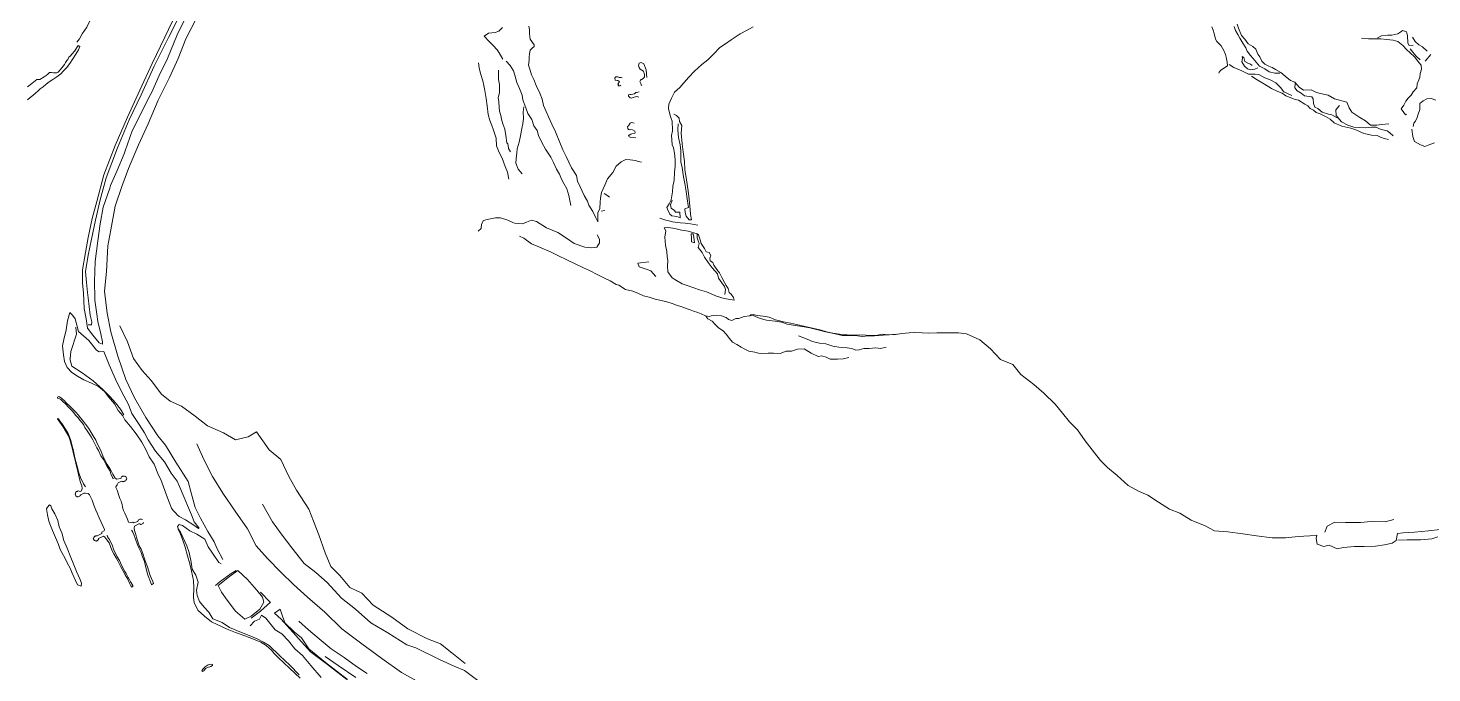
# Model space of a CAD drawing. Extents: x 683321 to 688873, y 7661944 to 7668387.
# Drawn here: x 686403 to 687111, y 7665299 to 7665624 of the extents above; entities that cross this region are included whole.
import ezdxf

# ---------------------------------------------------------------- set-up
doc = ezdxf.new("R2010")
doc.units = 0
doc.header["$MEASUREMENT"] = 0
doc.layers.add('01 CRESTA_Line', color=3, linetype='Continuous', lineweight=20)

msp = doc.modelspace()

# ---------------------------------------------------------------- linework, layer by layer
at = {"layer": '01 CRESTA_Line'}
for points in [[(686469.23, 7665690.85, 4030.84), (686467.69, 7665688.62, 4031.07), (686465.32, 7665686.07, 4031.59), (686462.39, 7665680.88, 4030.88), (686460, 7665677.09, 4030.56), (686458.14, 7665671.89, 4030.26), (686455.75, 7665667.44, 4029.82), (686454.27, 7665663.87, 4029.58), (686452.48, 7665659.21, 4029.24), (686450.66, 7665654.95, 4028.91), (686449.2, 7665652.35, 4028.8), (686446.5, 7665648.52, 4029.15), (686443.81, 7665643.84, 4028.61), (686442.09, 7665640.92, 4028.62), (686439.81, 7665637.24, 4028.13), (686437.63, 7665633.54, 4027.87), (686436.11, 7665631.73, 4027.69), (686434.21, 7665628.73, 4027.52), (686432.47, 7665624.9, 4027.35), (686430.11, 7665621.44, 4027.18), (686428.63, 7665618.98, 4027.09), (686427.34, 7665617.31, 4027.32)], [(686482.81, 7665631, 4025.3), (686477.94, 7665621, 4024.87), (686473.12, 7665609, 4024.35), (686468.94, 7665600.5, 4023.6), (686465.19, 7665592, 4023.22), (686463.56, 7665589, 4023.2), (686459.31, 7665580.5, 4022.76), (686455.31, 7665572.5, 4022.22), (686451.69, 7665562.5, 4021.77), (686451.19, 7665561, 4021.52), (686447.69, 7665552.5, 4021.14), (686444.44, 7665545, 4020.73), (686443.94, 7665543.5, 4020.93), (686440.69, 7665534, 4020.12), (686439.12, 7665525.5, 4019.71), (686438, 7665517, 4019.19), (686436.62, 7665506.5, 4018.73), (686436.31, 7665496.5, 4018.28), (686436.44, 7665488, 4017.78), (686436.44, 7665487, 4017.86), (686437.5, 7665480, 4015.89), (686438.04, 7665476.2, 4016.73), (686439.44, 7665470, 4015.46), (686440.28, 7665465.98, 4015.88), (686440.25, 7665464.72, 4016.49), (686438.68, 7665465.43, 4017.01), (686435.41, 7665469.36, 4017.79), (686432.67, 7665472.89, 4018.45), (686432.06, 7665477.53, 4019.62), (686431.15, 7665482.88, 4020), (686430.68, 7665490.76, 4020.58), (686430.19, 7665495.55, 4020.85), (686430.15, 7665502.31, 4021.11), (686431.71, 7665511.17, 4021.49), (686433.14, 7665518.72, 4021.92), (686435.18, 7665528.19, 4022.36), (686437.41, 7665536.82, 4022.84), (686440.93, 7665550.35, 4023.68), (686446.67, 7665565.09, 4024.61), (686452.9, 7665579.47, 4025.48), (686459.25, 7665593.01, 4026.09), (686465.42, 7665606.46, 4026.78), (686471.79, 7665619.79, 4027.73), (686477.59, 7665631.74, 4028.25)], [(686479.59, 7665631.36, 4028.25), (686473.7, 7665619.63, 4027.73), (686466.42, 7665605.19, 4026.77), (686459.84, 7665590.73, 4026.09), (686453.74, 7665578.03, 4025.48), (686447.87, 7665564.02, 4024.61), (686442.13, 7665548.84, 4023.68), (686439.13, 7665537.77, 4022.84), (686436.77, 7665527.36, 4022.36), (686434.75, 7665517.81, 4021.92), (686433.06, 7665509.66, 4021.49), (686431.72, 7665501.45, 4021.11), (686432.18, 7665495.86, 4020.94), (686432.74, 7665490.85, 4020.72), (686433.08, 7665488.22, 4020.44), (686434.04, 7665479.51, 4019.61), (686435.02, 7665476.13, 4019.44), (686434.79, 7665474.53, 4019.25), (686433.07, 7665474.63, 4019.25)], [(686487.69, 7665629.5, 4025.16), (686482.38, 7665619, 4024.57), (686478.44, 7665609, 4024.32), (686474.12, 7665599.5, 4023.67), (686468.44, 7665588, 4022.85), (686463.31, 7665576, 4022.36), (686458.44, 7665565.5, 4021.69), (686453.37, 7665553.5, 4021.42), (686450.12, 7665544.5, 4020.79), (686446.75, 7665534.5, 4020.06), (686444.5, 7665522.5, 4019.3), (686443, 7665514.5, 4018.78), (686442.31, 7665501.5, 4018.83), (686441.38, 7665491.5, 4017.68), (686442.69, 7665480.5, 4017.29), (686444.5, 7665471, 4016.45), (686448.07, 7665458.67, 4016.12), (686452.18, 7665447.02, 4015.4), (686456.49, 7665437.72, 4014.93), (686462.2, 7665427.85, 4014.48), (686468.29, 7665418.45, 4013.75), (686472.08, 7665413.72, 4013.76), (686477.33, 7665405.16, 4013.04), (686483.64, 7665395.46, 4013.23), (686485.07, 7665389.78, 4013.05), (686487.12, 7665382.27, 4012.15), (686489.81, 7665376.99, 4011.25), (686493.53, 7665370.19, 4010.81), (686496.63, 7665364.96, 4010.28), (686498.27, 7665361.39, 4010), (686501, 7665356.08, 4008.98)], [(686642.45, 7665608.8, 4142.57), (686640.58, 7665611.9, 4142.51), (686639.6, 7665613.39, 4142.23), (686637.53, 7665615.54, 4141.97), (686635.56, 7665617.7, 4141.49), (686633.07, 7665620.42, 4142.21), (686635.12, 7665621.87, 4141.74), (686638.52, 7665622.24, 4141.67), (686640.34, 7665622.92, 4141.84), (686642.19, 7665624.69, 4142.24)], [(686655.58, 7665625.41, 4145.04), (686655.87, 7665623.77, 4145.6), (686655.88, 7665621.49, 4146.61), (686656.24, 7665618.88, 4146.51), (686658.22, 7665615.97, 4145.48), (686658.3, 7665615.08, 4145.18), (686657.27, 7665614.32, 4144.32), (686656.28, 7665613.34, 4143.55), (686655.92, 7665611.37, 4143.29), (686655.76, 7665609.75, 4143.23), (686655.76, 7665608.14, 4143.06), (686655.38, 7665605.67, 4143.17), (686656.03, 7665603.69, 4143.36), (686656.92, 7665600.78, 4143.7), (686658.11, 7665598.47, 4144.27), (686659.22, 7665595.34, 4144.41), (686661.03, 7665591.53, 4144.71), (686662.19, 7665588.57, 4145.16), (686662.95, 7665585.37, 4145.58), (686664.33, 7665582.23, 4146.07), (686665.46, 7665579.62, 4146.46), (686667.17, 7665575.86, 4147.1), (686668.96, 7665572.06, 4147.95), (686671.21, 7665566.62, 4148.91), (686672.72, 7665562.96, 4149.65), (686674.45, 7665559.51, 4150.44), (686677.07, 7665553.82, 4151.73), (686679.68, 7665550.02, 4152.67), (686680.15, 7665547.14, 4153.12), (686681.45, 7665544.29, 4153.64), (686683.49, 7665539.81, 4154.41), (686685.23, 7665537.03, 4154.95), (686685.84, 7665535.01, 4155.6), (686687.88, 7665531.87, 4156.49), (686689.28, 7665528.62, 4157.45), (686690.43, 7665526.63, 4158.13), (686690.44, 7665529.01, 4158.01), (686690.35, 7665531.13, 4157.88), (686691.32, 7665533.25, 4156.73), (686691.5, 7665536.54, 4156.46), (686691.65, 7665538.5, 4156.97), (686692.2, 7665541.34, 4157.72), (686693.82, 7665545.16, 4157.32), (686695.24, 7665548.33, 4157.44), (686697.89, 7665551.5, 4157.77), (686699.62, 7665554.66, 4157.96), (686702.15, 7665556.95, 4157.88), (686704.57, 7665558.01, 4157.72), (686706.7, 7665557.95, 4157.79), (686709.34, 7665557.57, 4158.31), (686710.77, 7665557.06, 4159.02), (686712.34, 7665556.68, 4159.36)], [(686727.87, 7665537.52, 4169.8), (686727.12, 7665535.09, 4169.71), (686727.45, 7665533.45, 4169.56), (686729.01, 7665532.24, 4169.43), (686729.54, 7665531.42, 4169.44), (686731.8, 7665531.41, 4169.16), (686732.01, 7665528.68, 4169.37), (686730.3, 7665529.22, 4169.49), (686727.72, 7665529.58, 4169.38), (686726.73, 7665530.5, 4169.61), (686725.45, 7665532.92, 4169.64), (686725.13, 7665533.8, 4169.41), (686726.42, 7665535.62, 4169.74), (686727.39, 7665537.61, 4169.9), (686727.68, 7665539.74, 4170.16), (686728.04, 7665541.75, 4170.06), (686728.16, 7665544.39, 4169.66), (686728.91, 7665547.65, 4169.52), (686729.12, 7665551.7, 4169.75), (686729.37, 7665554.71, 4169.91), (686729.45, 7665558.09, 4169.96), (686729.04, 7665561.26, 4169.63), (686728.55, 7665563.88, 4169.5), (686727.85, 7665565.54, 4169.08), (686727.71, 7665567.95, 4168.98), (686727.6, 7665570.22, 4168.92), (686728.05, 7665572.45, 4169.68), (686727.99, 7665574.01, 4169.77), (686727.86, 7665576, 4169.73), (686727.96, 7665577.39, 4169.66), (686727.46, 7665578.69, 4169.43), (686727.13, 7665579.76, 4169.15), (686726.61, 7665581.67, 4168.51), (686726.12, 7665583.77, 4168.27), (686726.22, 7665585.96, 4168.27), (686727.52, 7665588.98, 4168.49), (686729.15, 7665591.99, 4168.53), (686731.69, 7665594.41, 4168.52), (686733.84, 7665596.84, 4168.42), (686736.37, 7665599.58, 4168.21), (686739.24, 7665602.59, 4168.21), (686742.88, 7665606.11, 4168.28), (686745.89, 7665608.35, 4168.32), (686748.72, 7665611.31, 4168.26), (686751.99, 7665614.65, 4168.29), (686754.82, 7665616.4, 4168.47), (686757.7, 7665618.55, 4168.99), (686762.24, 7665621.59, 4169.06), (686765.71, 7665623.38, 4169.16), (686768.71, 7665625.04, 4168.94)], [(687000.31, 7665625.12, 4174.71), (687000.98, 7665623.37, 4174.93), (687001.51, 7665621.66, 4174.78), (687002.23, 7665618.9, 4173.31), (687002.81, 7665617.59, 4172.84), (687005.08, 7665615.43, 4172.7), (687006.41, 7665613.05, 4172.51), (687007.16, 7665611.11, 4172.43), (687007.57, 7665609.71, 4172.54), (687007.97, 7665607.23, 4173.1), (687008.27, 7665605.3, 4174.09), (687004.78, 7665603.13, 4171.82), (687003.99, 7665602.11, 4170.93), (687003.83, 7665601.72, 4170.73)], [(687034.65, 7665601.59, 4174.59), (687032.07, 7665601.61, 4174.18), (687029.29, 7665602.25, 4174.3), (687027.02, 7665603.77, 4174.28), (687024.45, 7665605.12, 4174.6), (687022.75, 7665607.27, 4174.89), (687020.98, 7665609.24, 4174.73), (687019.8, 7665610.53, 4175.08), (687018.23, 7665612.73, 4175.37), (687017.55, 7665614.46, 4174.98), (687016.03, 7665616.84, 4175.08), (687014.43, 7665619.27, 4174.86), (687013.42, 7665621.22, 4174.62), (687012.3, 7665623.28, 4174.44), (687011.58, 7665625.24, 4173.2)], [(687013.16, 7665626.41, 4174.72), (687013.83, 7665624.37, 4174.89), (687015.22, 7665620.74, 4175.23), (687016.94, 7665618.75, 4175.42), (687018.57, 7665616.41, 4175.3), (687020.94, 7665615.19, 4175.08), (687022.47, 7665613.82, 4174.68), (687023.53, 7665611.22, 4175.06), (687024.57, 7665609.85, 4174.97), (687025.54, 7665607.78, 4175.34), (687027.06, 7665606.25, 4175.21), (687029.09, 7665605.24, 4175.11), (687030.74, 7665604.59, 4175.07), (687032.42, 7665603.46, 4175.12), (687035.18, 7665601.91, 4175.43), (687037.35, 7665600.19, 4175.31), (687040.01, 7665597.89, 4174.98), (687042.15, 7665597.09, 4174.6), (687044.46, 7665594.55, 4173.87), (687046.52, 7665593.08, 4174.23), (687050.51, 7665593.26, 4174.14), (687053.12, 7665591.93, 4174.33), (687056.76, 7665590.98, 4174.33), (687059.08, 7665590.62, 4174.89), (687062.17, 7665588.75, 4175.14), (687068.4, 7665587.09, 4173.09), (687069.64, 7665584.13, 4172.38), (687070.99, 7665581.95, 4172.61), (687074.97, 7665579.21, 4172.27), (687077.83, 7665577.64, 4172.08), (687080.34, 7665575.34, 4172.79), (687083.68, 7665575.45, 4172.66), (687085.92, 7665575.8, 4172.05), (687089.62, 7665576.13, 4171.76)], [(687101.87, 7665615.81, 4171.5), (687099.91, 7665615.57, 4172.14), (687099.24, 7665616.84, 4172.09), (687099.02, 7665620.59, 4172.2), (687098.68, 7665621.89, 4172.35), (687098.63, 7665622.48, 4172.42), (687096.55, 7665623.15, 4172.38), (687095.66, 7665622.48, 4172.13), (687094.15, 7665621.47, 4172.19), (687091.1, 7665620.76, 4172.79), (687089.1, 7665620.78, 4172.95), (687086.01, 7665620.49, 4172.6), (687084.01, 7665619.42, 4172.41)], [(686402.41, 7665594.69, 4025.82), (686404.64, 7665596.49, 4025.57), (686407.2, 7665598.46, 4025.57), (686408.71, 7665598.46, 4025.98), (686410.93, 7665599.83, 4026.56), (686411.81, 7665600.47, 4026.62), (686412.76, 7665601.21, 4026.5), (686413.63, 7665601.93, 4026.38), (686414.53, 7665602, 4026.06), (686415.58, 7665601.82, 4025.79), (686416.55, 7665601.74, 4026.06), (686417.35, 7665601.77, 4025.94), (686417.96, 7665602.18, 4025.82), (686419.03, 7665603.28, 4025.8), (686419.85, 7665604.36, 4025.76), (686420.51, 7665605.18, 4025.66), (686421.18, 7665606, 4025.66), (686421.72, 7665607.07, 4025.73), (686422.26, 7665608.02, 4025.91), (686422.78, 7665608.63, 4025.8), (686423.25, 7665609.74, 4025.73), (686424.01, 7665610.22, 4025.77), (686424.98, 7665611.41, 4026.02), (686426.11, 7665612.81, 4025.95), (686428.11, 7665615.58, 4026.25), (686428.87, 7665615.16, 4025.74), (686428.23, 7665613.45, 4025.93), (686426.84, 7665611.21, 4025.79), (686425.41, 7665608.97, 4025.25), (686423.8, 7665606.52, 4025.19), (686422.14, 7665604.36, 4025.37), (686420.84, 7665602.98, 4025.14), (686419.23, 7665601.35, 4025.37), (686417.19, 7665599.83, 4025.3), (686415.29, 7665598.51, 4025.1), (686413.37, 7665597.21, 4025.17), (686411.88, 7665596.1, 4025.09), (686410.3, 7665594.81, 4024.86), (686408.87, 7665593.74, 4024.89), (686407.6, 7665592.56, 4024.59), (686406.46, 7665591.54, 4024.67), (686405.15, 7665590.37, 4024.56), (686403.89, 7665589.29, 4024.49), (686402.4, 7665588.19, 4024.42)], [(687075.82, 7665619.26, 4172.6), (687079.46, 7665619.05, 4172.42), (687082.55, 7665619.05, 4172.48), (687085.69, 7665618.97, 4172.23), (687088.44, 7665618.59, 4172.24), (687091.9, 7665618.28, 4171.87), (687094.27, 7665617.58, 4172.24), (687096.76, 7665615.55, 4172.41), (687098.76, 7665613.49, 4172.43), (687100.21, 7665612.17, 4172.57), (687102.72, 7665609.72, 4172.52), (687104.21, 7665607.81, 4172.48), (687105.96, 7665605.63, 4172.98), (687106.12, 7665603.71, 4172.48), (687105.46, 7665601.52, 4171.93), (687105.29, 7665599.47, 4171.84), (687104.85, 7665598.23, 4171.87), (687104.02, 7665596.29, 4172), (687103.71, 7665594.32, 4172.08), (687101.95, 7665592.15, 4172.59), (687100.99, 7665590.54, 4172.04), (687099.4, 7665589.02, 4172.1), (687098.2, 7665587.51, 4172.35), (687097.18, 7665585.49, 4172.19), (687095.91, 7665583.72, 4172.23), (687097.15, 7665581.82, 4171.6), (687098.14, 7665580.68, 4171.45), (687098.67, 7665580.95, 4171.95)], [(687105.5, 7665608.39, 4172.28), (687103.39, 7665610.32, 4172.2), (687101.74, 7665612.23, 4172.57), (687100.36, 7665613.86, 4172.58)], [(687108.95, 7665612.7, 4171.69), (687106.66, 7665615.03, 4171.53), (687104.8, 7665616.04, 4171.38), (687103, 7665617.59, 4170.86), (687101.53, 7665619.9, 4170.46)], [(686645.45, 7665548.08, 4149.9), (686644.71, 7665551.68, 4148.49), (686643.58, 7665554.45, 4147.65), (686642.01, 7665558.69, 4146.55), (686640.63, 7665561.57, 4145.61), (686639.14, 7665564.98, 4144.54), (686638.97, 7665568.84, 4143.59), (686637.77, 7665572.87, 4142.49), (686636.82, 7665575.15, 4141.7), (686635.87, 7665577.79, 4141), (686635.07, 7665580.74, 4140.34), (686634.51, 7665585.19, 4139.57), (686633.94, 7665588.84, 4138.74), (686633.27, 7665592.97, 4137.96), (686632.86, 7665595.46, 4137.51), (686632.36, 7665597.86, 4137.09), (686631.18, 7665601.45, 4136.55), (686630.54, 7665604.28, 4136.37), (686630.16, 7665606.94, 4136.14)], [(686676.67, 7665534.89, 4154.54), (686675.7, 7665539.87, 4153.39), (686674.7, 7665543.29, 4152.95), (686673.24, 7665545.88, 4152.37), (686672.08, 7665548.15, 4151.86), (686670.96, 7665550.66, 4151.44), (686669.57, 7665553.22, 4150.71), (686667.95, 7665556.56, 4149.92), (686666.71, 7665559.31, 4149.42), (686663.97, 7665563.32, 4148.43), (686662.12, 7665566.69, 4147.82), (686660.46, 7665570.16, 4146.99), (686659.69, 7665572.74, 4146.37), (686658.08, 7665575.09, 4146.06), (686657.08, 7665578.31, 4145.45), (686655.03, 7665581.33, 4145.01), (686653.94, 7665584.09, 4144.69), (686652.54, 7665588.14, 4144.58), (686652.09, 7665590.58, 4144.28), (686650.79, 7665593.92, 4143.75), (686649.5, 7665597.01, 4143.22), (686648.53, 7665600.7, 4142.97), (686647.84, 7665602.87, 4142.61), (686646.15, 7665605.57, 4142.56), (686644.02, 7665607.76, 4142.72)], [(686715.07, 7665599.44, 4158.69), (686714.82, 7665603.37, 4158.71), (686713.54, 7665606.36, 4158.56), (686712.29, 7665607.05, 4158.36), (686711.15, 7665606.75, 4158.35), (686710.97, 7665605.54, 4158.41), (686711.23, 7665604.5, 4158.49), (686711.72, 7665603.67, 4158.71), (686712.52, 7665603.21, 4158.81), (686713.36, 7665602.6, 4158.94), (686713.87, 7665600.94, 4158.69), (686713.92, 7665599.73, 4158.81), (686713.59, 7665599.35, 4158.68), (686712.57, 7665598.51, 4159.04), (686712.32, 7665598.39, 4158.92), (686712.2, 7665598.38, 4158.82), (686711.82, 7665598.04, 4158.64), (686711.68, 7665597.78, 4158.74), (686711.64, 7665597.45, 4158.65), (686712.02, 7665596.39, 4158.87), (686712.26, 7665595.76, 4158.67), (686712.63, 7665595.49, 4158.82)], [(687020.72, 7665605.56, 4173.44), (687019.82, 7665606.2, 4173.16), (687018.46, 7665606.72, 4173.16), (687017.05, 7665607.6, 4173.28), (687016.47, 7665609.51, 4173.96), (687015.59, 7665610.14, 4174.12), (687015.71, 7665609.12, 4174.14), (687015.46, 7665607.34, 4173.82), (687016.82, 7665605.23, 4173.9), (687018.31, 7665603.87, 4174.14), (687019.73, 7665603.36, 4174.4), (687022.07, 7665603.62, 4174.19), (687023.5, 7665604.27, 4174.43)], [(687110.82, 7665611.04, 4171.45), (687108.05, 7665607.78, 4172.16)], [(686640.25, 7665603.1, 4138.82), (686640.24, 7665601.29, 4138.78), (686640.18, 7665598.47, 4138.96), (686640.68, 7665595.97, 4139.05), (686640.78, 7665593.68, 4139.31), (686640.66, 7665591.67, 4139.45), (686640.04, 7665589.42, 4139.82), (686640.46, 7665587.1, 4140.05), (686640.49, 7665584.39, 4140.53), (686640.77, 7665582.52, 4140.89), (686641.34, 7665580.28, 4141.37), (686641.75, 7665578.41, 4141.87), (686642.49, 7665576.05, 4142.66), (686643.49, 7665573.31, 4143.15), (686643.91, 7665570.2, 4143.79), (686644.47, 7665566.55, 4144.59), (686644.87, 7665565.95, 4144.91), (686645.07, 7665565.14, 4145.09), (686645.35, 7665563.6, 4145.53), (686646.34, 7665561.94, 4146.17)], [(686701.95, 7665595.59, 4156.35), (686701.53, 7665595.31, 4156.39), (686701.04, 7665595.29, 4156.39), (686700.63, 7665595.29, 4156.25), (686700.86, 7665595.78, 4156.24), (686700.52, 7665596.31, 4156.19), (686701.28, 7665597.25, 4156.25), (686700.98, 7665597.63, 4156.21), (686700.46, 7665597.93, 4156.29), (686700.1, 7665597.87, 4155.97), (686699.12, 7665598.16, 4155.53), (686699.02, 7665599.17, 4155.61), (686699.21, 7665599.55, 4155.65), (686699.44, 7665599.77, 4155.73), (686700.43, 7665599.86, 4155.91), (686701.18, 7665599.44, 4156.05), (686702.12, 7665599.45, 4156.22), (686702.68, 7665599.36, 4156.29)], [(687040.64, 7665590.39, 4175.01), (687036.63, 7665592.22, 4175.13), (687034.93, 7665594.42, 4174.72), (687032.58, 7665596.8, 4174.28), (687029.75, 7665598.21, 4174.53), (687027.07, 7665599.25, 4174.46), (687024.09, 7665600.96, 4174.77), (687022.14, 7665601.21, 4174.68), (687018.84, 7665601.21, 4174.43), (687015.44, 7665602.91, 4174.41), (687011.43, 7665604.53, 4174.52), (687009.04, 7665606, 4174.39)], [(687089.46, 7665568.13, 4172.6), (687087.32, 7665568.64, 4172.61), (687085.53, 7665569.34, 4172.61), (687083.83, 7665570.1, 4172.83), (687080.87, 7665570.39, 4173), (687078.75, 7665570.89, 4172.93), (687077.07, 7665571.12, 4172.78), (687072.95, 7665573.1, 4172.73), (687070.48, 7665573.81, 4172.93), (687065.85, 7665574.97, 4172.8), (687062.05, 7665576.59, 4173.2), (687060.04, 7665578.5, 4173.21), (687057.61, 7665579.79, 4173.1), (687054.95, 7665581.13, 4173.39), (687052.98, 7665581.78, 4173.57), (687051.66, 7665582.98, 4173.72), (687049.98, 7665583.87, 4173.89), (687048.72, 7665585.13, 4174.08), (687047.22, 7665586.02, 4174.24), (687044.11, 7665587.98, 4174.39), (687042.42, 7665588.27, 4174.25), (687037.71, 7665590.18, 4174.08), (687035.88, 7665591.59, 4174.12), (687033.66, 7665592.34, 4174.23), (687030.37, 7665593.95, 4174.26), (687026.86, 7665596.14, 4174.34), (687023.21, 7665598.25, 4173.83), (687020.37, 7665600.22, 4174.28)], [(687063.52, 7665579.15, 4173.95), (687060.92, 7665580.62, 4174.01), (687059.24, 7665581.03, 4173.87), (687056.03, 7665582.04, 4173.75), (687053.84, 7665583.87, 4173.95), (687052.29, 7665584.48, 4173.88), (687051.66, 7665586.35, 4174.21), (687051.45, 7665588.66, 4175.04), (687050.77, 7665589.72, 4175.27), (687049.4, 7665589.86, 4175.25), (687047.14, 7665590.23, 4174.88), (687045.34, 7665591.47, 4175.2), (687043.34, 7665592.66, 4175.17), (687042.27, 7665594.27, 4174.88), (687042.33, 7665596.45, 4174.89)], [(686710.98, 7665589.58, 4158.8), (686710.11, 7665589.81, 4158.46), (686708.64, 7665589.54, 4157.81), (686707.66, 7665589.25, 4157.56), (686707.17, 7665588.95, 4157.33), (686706.62, 7665589.21, 4157.15), (686705.91, 7665589.96, 4157.16), (686705.81, 7665590.23, 4157.15), (686705.79, 7665590.66, 4157.12), (686706.55, 7665590.96, 4157.19), (686707.22, 7665590.88, 4157.4), (686708.82, 7665591.2, 4157.72), (686709.52, 7665591.82, 4158.25), (686709.96, 7665591.9, 4158.53), (686711.29, 7665592.28, 4158.72)], [(687064.77, 7665585.38, 4174.18), (687062.93, 7665583.18, 4174.22), (687063.1, 7665580.29, 4174.52), (687065.79, 7665577.09, 4174.84), (687068.95, 7665575.33, 4174.42), (687072.01, 7665574.39, 4174.45), (687077.73, 7665573.99, 4174.39), (687081.06, 7665574.3, 4174.34), (687083.2, 7665574.37, 4174.31), (687084.92, 7665573.52, 4174.65), (687086.58, 7665573.09, 4174.42), (687088.78, 7665572.54, 4174.74), (687090.22, 7665571.59, 4174.77), (687091.79, 7665569.97, 4174.77)], [(687113.44, 7665588.04, 4172.96), (687110.98, 7665588.79, 4172.58), (687108.8, 7665588.63, 4172.9), (687106.94, 7665587.74, 4173.13), (687105.35, 7665586.25, 4173.92), (687105.36, 7665583.29, 4174.54), (687104.35, 7665580.45, 4174.19), (687103.91, 7665579.33, 4173.75), (687103.07, 7665577.37, 4173.44), (687102.33, 7665576.47, 4173.96), (687101.97, 7665574.71, 4174.22)], [(686652.18, 7665550.77, 4148.99), (686650.13, 7665553.12, 4148.73), (686648.92, 7665556.17, 4148.54), (686649.07, 7665558.44, 4148.26), (686649.42, 7665561.48, 4147.68), (686649.57, 7665563.5, 4147.33), (686650.59, 7665566.83, 4146.84), (686651.39, 7665570, 4146.38), (686651.98, 7665573.74, 4145.83), (686652.58, 7665576.01, 4145.48), (686652.86, 7665578.89, 4145.04), (686652.62, 7665581.99, 4144.77), (686653.03, 7665584.58, 4144.6)], [(686730.93, 7665576.07, 4170.51), (686730.73, 7665573.05, 4170.51), (686731.14, 7665569.14, 4170.43), (686731.96, 7665565.42, 4170.51), (686732.18, 7665562.47, 4170.48), (686732.28, 7665556.84, 4170.52), (686732.97, 7665554.08, 4170.43), (686733.58, 7665549.34, 4170.45), (686734.33, 7665545.92, 4170.54), (686734.91, 7665541.91, 4170.48), (686735.48, 7665538.24, 4170.54), (686736.1, 7665533.84, 4170.58), (686734.36, 7665533.14, 4170.48), (686734.45, 7665531.32, 4170.47), (686734.91, 7665529.52, 4170.45), (686736.55, 7665527.61, 4170.63), (686737.73, 7665527.58, 4170.67), (686737.12, 7665530.21, 4170.74), (686737.05, 7665532.76, 4170.63), (686736.53, 7665538.04, 4170.56), (686735.9, 7665542.31, 4170.51), (686735.1, 7665547.85, 4170.54), (686734.29, 7665552.98, 4170.51), (686734.04, 7665557.08, 4170.5), (686733.4, 7665561.94, 4170.55), (686732.95, 7665566.04, 4170.53), (686732.43, 7665571.32, 4170.6), (686732.71, 7665575.17, 4170.67), (686731.58, 7665577.22, 4170.57), (686731.4, 7665578.89, 4170.06), (686730.11, 7665580.31, 4169.66), (686728.71, 7665580.93, 4169.26)], [(686708.65, 7665576.47, 4157.97), (686707.32, 7665576.7, 4158.07), (686706.74, 7665576.42, 4157.89), (686705.83, 7665575.13, 4157.5), (686705.4, 7665574.77, 4157.44), (686705.55, 7665573.63, 4157.32), (686705.85, 7665573.26, 4157.39), (686706.25, 7665573.05, 4157.51), (686706.98, 7665573.16, 4157.84), (686707.9, 7665573.04, 4158.09), (686709.11, 7665572.43, 4158.41), (686709.21, 7665571.71, 4158.57), (686708.99, 7665571.4, 4158.46), (686707.6, 7665571.03, 4158.1), (686706.99, 7665570.93, 4157.72), (686706.14, 7665570.37, 4157.41), (686705.83, 7665570.31, 4157.35), (686706.02, 7665569.79, 4157.44), (686706.17, 7665569.51, 4157.44), (686706.65, 7665569.37, 4157.48), (686708.36, 7665569.22, 4158.25), (686709.56, 7665569.02, 4158.44)], [(687101.34, 7665573.4, 4174.1), (687101.7, 7665569.65, 4173.57), (687102.68, 7665567.17, 4173.08), (687105.62, 7665565.49, 4173.22), (687107.79, 7665564.57, 4173.07), (687110.38, 7665565.62, 4173.04), (687112.64, 7665566.45, 4172.58)], [(686693.48, 7665540.87, 4157.73), (686694.93, 7665540.04, 4157.18), (686696.22, 7665538.97, 4156.92)], [(686690.1, 7665519.95, 4158.51), (686691.15, 7665517.89, 4158.63), (686691.16, 7665516.03, 4158.89), (686689.93, 7665513.82, 4159.45), (686687.12, 7665513.39, 4159.01), (686683.81, 7665513.73, 4158.52), (686678.39, 7665515.64, 4157.77), (686674.52, 7665518.41, 4157.22), (686670.23, 7665521.16, 4156.71), (686664.46, 7665523.58, 4155.98), (686659.45, 7665526.72, 4155.48), (686656.94, 7665527.43, 4155.38), (686654.4, 7665526.46, 4155.16), (686652.39, 7665525.52, 4154.98), (686648.3, 7665525.83, 4154.87), (686647.49, 7665526.26, 4154.98), (686644.98, 7665527.41, 4154.81), (686641.22, 7665528.6, 4154.77), (686638.65, 7665528.66, 4154.92), (686634.5, 7665527.79, 4154.79), (686632.7, 7665527.23, 4155.11), (686631.69, 7665525.47, 4155.61), (686631.43, 7665523.19, 4155.35), (686629.98, 7665521.87, 4155.05)], [(686692.08, 7665531.97, 4157.39), (686693.97, 7665532.32, 4157.16)], [(686721.72, 7665528.39, 4167.17), (686724.63, 7665527.45, 4168.47), (686726.2, 7665527.02, 4168.65), (686728.11, 7665526.52, 4168.28), (686732.03, 7665526.07, 4168.63), (686734.42, 7665525.88, 4168.99), (686737.11, 7665525.64, 4169.29), (686740.79, 7665524.92, 4168.84)], [(686723.92, 7665523.55, 4168.47), (686726.09, 7665523.72, 4168.42), (686729.18, 7665523.14, 4168.27), (686732.61, 7665522.4, 4168.68), (686733.94, 7665522.28, 4169.08), (686735.89, 7665521.89, 4169.59), (686740.43, 7665520.52, 4168.98), (686740.59, 7665518.43, 4169.11), (686740.98, 7665517.02, 4168.96), (686741.55, 7665515.64, 4168.94), (686741.01, 7665513.66, 4169.07), (686743.06, 7665511.13, 4169.27), (686744.28, 7665508.67, 4169.26), (686746.07, 7665506.07, 4169.51), (686748.08, 7665503.33, 4169.56), (686750.71, 7665500.27, 4169.58), (686751.23, 7665498.05, 4169.53), (686752.88, 7665495.85, 4169.62), (686754.39, 7665493.91, 4169.67), (686754.86, 7665492.44, 4169.6), (686754.43, 7665489.88, 4169.02)], [(686740.43, 7665520.52, 4168.98), (686741.15, 7665520.09, 4169.19), (686742.07, 7665517.51, 4169.15), (686742.6, 7665515.7, 4168.89), (686744.13, 7665513.04, 4169.31), (686745.1, 7665511.5, 4169.51), (686746.53, 7665511.02, 4169.41), (686747.45, 7665509.58, 4169.27), (686746.84, 7665508.18, 4169.4), (686747.07, 7665506.8, 4169.64), (686748.34, 7665506.1, 4169.43), (686748.87, 7665504.67, 4169.67), (686750.51, 7665502.56, 4169.43), (686751.83, 7665500.83, 4169.56), (686752.92, 7665498.5, 4169.7), (686754.35, 7665495.97, 4169.77), (686755.19, 7665494.37, 4169.73), (686756.1, 7665492.89, 4170.29), (686756.72, 7665490.93, 4170.55), (686757.71, 7665489.99, 4170.28), (686758.82, 7665488.36, 4169.84), (686759.15, 7665487.02, 4169.54), (686754.15, 7665487.79, 4170.26), (686750.32, 7665489.02, 4170.45), (686745.24, 7665491.17, 4170.44), (686741.65, 7665492.21, 4170.31), (686738.79, 7665493.29, 4170.3), (686736, 7665494.26, 4170.2), (686732.95, 7665495.19, 4170.39), (686730.1, 7665496.93, 4170.29), (686727.83, 7665498.32, 4170.19), (686725.76, 7665501.28, 4170.04), (686725.57, 7665504.41, 4170.05), (686725.73, 7665506.86, 4169.74), (686725.33, 7665509.06, 4169.74), (686725.2, 7665511.65, 4169.04), (686724.52, 7665514.79, 4168.94), (686724.19, 7665518.79, 4168.88), (686724.76, 7665521.96, 4168.94), (686723.92, 7665523.55, 4168.47)], [(687115.65, 7665371.28, 4168.44), (687109.73, 7665370.51, 4168.84), (687102.63, 7665369.89, 4169.23), (687096.91, 7665369.58, 4169.38), (687094.04, 7665369.16, 4169.51), (687093.3, 7665365.68, 4169.11), (687091.37, 7665364.32, 4168.47), (687087.39, 7665363.41, 4168.32), (687082.91, 7665362.79, 4168.33), (687077.21, 7665362.64, 4168.32), (687072.41, 7665362.61, 4168.23), (687066.84, 7665362.19, 4168.27), (687063.64, 7665361.48, 4168.27), (687059.59, 7665363.34, 4169.28), (687056.82, 7665362.61, 4169.28), (687053.5, 7665363.73, 4170.04), (687052.93, 7665366.62, 4170.6), (687053.36, 7665368.28, 4170.58), (687049.76, 7665368.07, 4170.79), (687046.82, 7665367.9, 4170.85), (687042.32, 7665367.47, 4169.72), (687037.46, 7665367.06, 4169.5), (687030.78, 7665367.06, 4169.51), (687022.87, 7665368, 4169.71), (687015.88, 7665369, 4169.76), (687008.38, 7665370, 4169.53), (687001.62, 7665370.5, 4169.73), (686996.94, 7665373, 4169.75), (686989.94, 7665376, 4169.78), (686984.19, 7665379.5, 4169.85), (686979, 7665381.5, 4169.88), (686973.44, 7665385, 4170.32), (686968, 7665388.5, 4170.36), (686963.31, 7665390.5, 4170.23), (686958.12, 7665393.5, 4170.18), (686952.5, 7665398.5, 4169.86), (686947.69, 7665402.5, 4169.28), (686944.06, 7665406, 4169.54), (686941, 7665410, 4169.57), (686936.44, 7665416, 4169.61), (686932.44, 7665421.5, 4169.5), (686928.38, 7665425.5, 4169.5), (686924.94, 7665430, 4169.56), (686921.25, 7665434.5, 4169.88), (686915.44, 7665440, 4169.96), (686910.38, 7665444.5, 4170.19), (686903.88, 7665449.5, 4170.22), (686899.81, 7665454.5, 4170.5), (686893.69, 7665457, 4169.78), (686888.5, 7665462.5, 4170.13), (686883.19, 7665467, 4170.15), (686876.5, 7665470, 4170.03), (686872.48, 7665470.57, 4169.94), (686868.88, 7665470.53, 4170.32), (686865.02, 7665470.52, 4170.26), (686861.47, 7665470.51, 4170.49), (686857.39, 7665470.4, 4170.57), (686854.11, 7665470.55, 4170.76), (686850.19, 7665470.69, 4170.81), (686847.45, 7665470.6, 4170.7), (686843.89, 7665470.27, 4170.67), (686840.68, 7665469.76, 4170.65), (686837.45, 7665469.44, 4170.48), (686834.33, 7665469.41, 4170.38), (686830.05, 7665469, 4170.41), (686826.86, 7665469.08, 4170.26), (686823.86, 7665468.62, 4170.24), (686820.33, 7665469.1, 4170.28), (686817.66, 7665469.1, 4170.33), (686813.78, 7665469.26, 4170.35), (686809.57, 7665470.16, 4170.29), (686805.23, 7665471.05, 4170.37), (686801.45, 7665472.07, 4170.24), (686797.45, 7665473.03, 4170.19), (686793.56, 7665473.77, 4170.16), (686789.9, 7665474.2, 4170.11), (686786.01, 7665474.98, 4170.15), (686783.04, 7665475.96, 4170.13), (686779.92, 7665476.41, 4170.17), (686775.49, 7665476.85, 4170.19), (686772.37, 7665477.83, 4170.28), (686768.85, 7665479.21, 4170.35), (686767.07, 7665479.1, 4170.29), (686764.27, 7665478.75, 4168.93), (686761.53, 7665477.82, 4168.54), (686760.02, 7665477.69, 4168.78), (686757.97, 7665476.79, 4168.27), (686756.33, 7665477.27, 4168.24), (686755.08, 7665478.23, 4168.24), (686752.82, 7665479.12, 4167.83), (686750.19, 7665479.52, 4167.72), (686747.57, 7665479.13, 4167.43), (686746.76, 7665478.83, 4167.4), (686744.78, 7665479.11, 4167.74), (686742.6, 7665480.14, 4167.31), (686740.83, 7665480.75, 4166.77), (686738.58, 7665481.45, 4166.77), (686736.92, 7665482.17, 4166.42), (686735.49, 7665482.59, 4166.36), (686732.85, 7665483.59, 4165.62), (686730.14, 7665484.57, 4165.71), (686727.91, 7665485.29, 4165.33), (686725.17, 7665486.25, 4165.14), (686721.72, 7665487.06, 4164.81), (686719.23, 7665487.58, 4164.71), (686716.3, 7665488.61, 4164.48), (686713.49, 7665489.23, 4164.51), (686710.87, 7665490.36, 4163.72), (686708.08, 7665491.61, 4163.47), (686704.3, 7665492.46, 4163.02), (686700.96, 7665494.65, 4161.96), (686699.59, 7665494.87, 4162.25), (686696.62, 7665496.73, 4161.63), (686693.47, 7665498.32, 4161.18), (686690, 7665499.93, 4160.67), (686686.13, 7665502.08, 4160.22), (686683.16, 7665503.35, 4159.59), (686678.88, 7665505.42, 4158.93), (686674.97, 7665507.2, 4158.35), (686670.23, 7665509.59, 4157.61), (686666.77, 7665511.34, 4157.07), (686660.63, 7665514.02, 4156.41), (686656.82, 7665515.53, 4156.06), (686652.95, 7665518.33, 4155.85), (686650.83, 7665519.35, 4155.88)], [(686719.69, 7665499, 4165.98), (686717.12, 7665501.83, 4164.6), (686715.26, 7665502.49, 4164.17), (686711.31, 7665503.93, 4163.68), (686710.61, 7665505.62, 4163.27), (686716.05, 7665506.4, 4164.02)], [(686817.15, 7665458, 4165.33), (686814.17, 7665457.38, 4165.55), (686811.35, 7665457.24, 4165.69), (686809.45, 7665457.23, 4165.77), (686807.65, 7665457.3, 4166.03), (686805.64, 7665458.27, 4166.11), (686803.51, 7665458.91, 4165.94), (686801.51, 7665458.53, 4164.71), (686798.07, 7665460.27, 4165.16), (686794.56, 7665462.46, 4165.96), (686791.13, 7665462.22, 4166.27), (686788.15, 7665461.31, 4166.02), (686785.5, 7665461.24, 4166.22), (686782.47, 7665460.17, 4165.57), (686779.1, 7665460.18, 4166.66), (686776.36, 7665460.29, 4166.79), (686773.14, 7665460.13, 4166.06), (686771.41, 7665460.27, 4166.54), (686769.6, 7665460.8, 4166.74), (686766.59, 7665461.34, 4166.78), (686764.64, 7665462.23, 4167.11), (686762.73, 7665463.21, 4167.32), (686760.55, 7665464.62, 4168.2), (686758.35, 7665465.79, 4168.11), (686756.76, 7665467.66, 4167.57), (686755.14, 7665469.88, 4167.66), (686753.68, 7665471.61, 4167.32), (686751.28, 7665473.06, 4167.44), (686749.65, 7665474.7, 4167.44), (686748.07, 7665476.42, 4167.38), (686745.88, 7665477.65, 4167.52), (686744.85, 7665479, 4167.71)], [(686841.21, 7665469.93, 4170.58), (686836.89, 7665469.59, 4170.42), (686834.14, 7665469.85, 4170.43), (686831.49, 7665469.32, 4170.44), (686827.48, 7665469.25, 4170.34), (686823.97, 7665469.5, 4170.32), (686819.98, 7665469.28, 4170.32), (686816.26, 7665469.43, 4170.42), (686812.38, 7665469.88, 4170.3), (686808.95, 7665470.35, 4170.43), (686805.74, 7665471.07, 4170.35), (686803.12, 7665471.82, 4170.46), (686790.6, 7665474.74, 4170.17), (686787.58, 7665475.41, 4170.19), (686784.05, 7665476.12, 4170.2), (686780.07, 7665477.17, 4170.38), (686776.83, 7665478.39, 4170.38), (686773.79, 7665478.91, 4170.34), (686770.77, 7665479.36, 4170.39), (686768.79, 7665479.71, 4170.49), (686767.63, 7665479.69, 4170.39), (686767.07, 7665479.1, 4170.29)], [(686426.89, 7665473.44, 4018.41), (686427.21, 7665469.79, 4018.28), (686424.3, 7665461.11, 4017.79), (686423.99, 7665457.35, 4017.56), (686423.82, 7665457.31, 4017.54), (686424.82, 7665453.63, 4017.43), (686430.05, 7665450.28, 4016.95), (686435.55, 7665446.33, 4016.93), (686440.47, 7665441.96, 4017.02), (686444.11, 7665438.19, 4016.76), (686446.96, 7665435.11, 4016.53), (686449.42, 7665432.02, 4016.33), (686451.1, 7665429.1, 4016.15)], [(686623.44, 7665303.5, 4034.36), (686616.69, 7665309, 4036.26), (686611, 7665313.5, 4036.19), (686604.31, 7665316, 4034.02), (686594.5, 7665321, 4032.53), (686586.44, 7665327, 4031.42), (686576.88, 7665333, 4029.12), (686571.31, 7665339, 4028.23), (686565.12, 7665342, 4029.11), (686560.06, 7665348, 4030.65), (686555.62, 7665352.5, 4031.38), (686552.69, 7665359.5, 4033.36), (686549.56, 7665368.5, 4036.07), (686546.88, 7665375.5, 4037.31), (686544.44, 7665381.5, 4038.21), (686538.31, 7665391, 4039.18), (686534.44, 7665398, 4040.19), (686530.37, 7665406.5, 4042.11), (686524.5, 7665411.5, 4041.67), (686518.12, 7665420.5, 4040.11), (686513.87, 7665418, 4036.35), (686507.5, 7665416.5, 4031.28), (686501.38, 7665420, 4028.18), (686493.38, 7665423.5, 4024.67), (686487.12, 7665428.5, 4023.01), (686480.25, 7665433.5, 4021.7), (686474.44, 7665436, 4020.4), (686470.06, 7665439.5, 4019.88), (686464.88, 7665446.5, 4020.06), (686460.31, 7665451.5, 4019.65), (686455.94, 7665457.5, 4019.76), (686453, 7665466, 4019.84), (686449.06, 7665474, 4020.56)], [(686791.63, 7665469.02, 4167.02), (686796.08, 7665467.34, 4167.06), (686798.73, 7665466.14, 4167.14), (686802.29, 7665465.25, 4167.16), (686805.44, 7665465.03, 4167.16), (686808.99, 7665463.87, 4167.28), (686812.1, 7665463.27, 4167.3), (686816.27, 7665462.99, 4167.47), (686818.56, 7665462.53, 4167.35), (686820.63, 7665461.76, 4167.57), (686822.28, 7665461.87, 4167.24), (686824.62, 7665462.58, 4166.98), (686827.38, 7665462.6, 4166.81), (686830.72, 7665462.88, 4166.71), (686833.05, 7665462.6, 4166.52), (686835.89, 7665463.27, 4166.3)], [(686460.51, 7665376.22, 4016.46), (686459.98, 7665376.35, 4016.48), (686459.86, 7665376.48, 4016.48), (686459.65, 7665376.5, 4016.51), (686459.39, 7665376.38, 4016.52), (686459.09, 7665376.43, 4016.56), (686458.86, 7665376.27, 4016.57), (686458.55, 7665376.09, 4016.62), (686458.46, 7665375.89, 4016.62), (686458.25, 7665375.67, 4016.62), (686458.2, 7665375.53, 4016.65), (686458.19, 7665375.33, 4016.61), (686456.03, 7665374.62, 4016.85), (686455.58, 7665374.83, 4016.99), (686454.21, 7665374.81, 4017.29), (686453.48, 7665374.91, 4017.27), (686452.92, 7665376.38, 4017.32), (686452.33, 7665377.98, 4017.46), (686451.57, 7665379.51, 4017.65), (686450.99, 7665380.81, 4017.75), (686450.5, 7665382.53, 4017.75), (686450.26, 7665383.85, 4017.54), (686449.73, 7665385.47, 4017.58), (686449.15, 7665386.79, 4017.61), (686448.47, 7665388.82, 4017.9), (686448.01, 7665390, 4017.66), (686447.68, 7665391.12, 4017.74), (686447.11, 7665392.45, 4017.68), (686446.98, 7665392.83, 4017.64), (686447.69, 7665393.82, 4017.5), (686448.25, 7665394.7, 4017.23), (686449.91, 7665395.62, 4016.73), (686450.4, 7665395.41, 4016.77), (686450.61, 7665395.35, 4016.76), (686450.76, 7665395.39, 4016.74), (686450.99, 7665395.45, 4016.75), (686451.22, 7665395.49, 4016.74), (686451.6, 7665395.59, 4016.7), (686451.77, 7665395.8, 4016.71), (686452.06, 7665395.99, 4016.74), (686452.27, 7665396.35, 4016.73), (686452.4, 7665396.52, 4016.73), (686452.56, 7665396.82, 4017.16), (686452.1, 7665397.92, 4017.21), (686451.83, 7665398.01, 4016.81), (686451.4, 7665398.1, 4016.88), (686451.19, 7665398.1, 4016.84), (686451.07, 7665398.19, 4016.85), (686450.7, 7665398.19, 4016.88), (686450.35, 7665398.22, 4016.86), (686450.23, 7665397.93, 4016.87), (686449.97, 7665397.84, 4016.88), (686449.76, 7665397.51, 4016.92), (686449.67, 7665397.21, 4016.85), (686449.47, 7665397.01, 4016.86), (686447.54, 7665396.62, 4017.25), (686446.68, 7665397.17, 4017.6), (686445.46, 7665399.16, 4017.57), (686444.89, 7665400.53, 4017.36), (686443.99, 7665402.01, 4017.36), (686442.68, 7665404.1, 4017.28), (686441.67, 7665405.83, 4017.2), (686440.52, 7665408.33, 4017.13), (686439.65, 7665410.57, 4016.98), (686438.4, 7665413.07, 4016.98), (686437.71, 7665414.69, 4016.86), (686436.95, 7665416.3, 4016.82), (686435.64, 7665418.46, 4016.79), (686434.6, 7665420.27, 4016.73), (686433.36, 7665422.15, 4016.59), (686431.81, 7665424.36, 4016.61), (686430.81, 7665425.8, 4016.49), (686429.16, 7665427.68, 4016.6), (686427.97, 7665429.08, 4016.57), (686426.8, 7665430.45, 4016.61), (686425.28, 7665432.05, 4016.72), (686424.08, 7665433.38, 4016.78), (686422.01, 7665435.22, 4016.96), (686420.92, 7665436.38, 4016.9), (686419.8, 7665437.31, 4016.88), (686418.65, 7665438.14, 4016.86), (686418.28, 7665438.35, 4016.68), (686417.56, 7665437.96, 4016.81), (686417.56, 7665437.46, 4016.66), (686418.26, 7665437.31, 4016.87), (686419.23, 7665436.84, 4016.83), (686420.55, 7665435.73, 4016.87), (686421.57, 7665434.62, 4016.78), (686423.36, 7665432.85, 4016.72), (686425.22, 7665430.92, 4016.71), (686426.87, 7665428.77, 4016.58), (686428.01, 7665427.54, 4016.48), (686428.37, 7665427.04, 4016.59), (686430.77, 7665424.17, 4016.59), (686431.48, 7665422.64, 4016.51), (686432.61, 7665421, 4016.68), (686434.53, 7665418.02, 4016.82), (686435.49, 7665416.48, 4016.88), (686436.81, 7665413.86, 4016.92), (686437.5, 7665412.53, 4016.96), (686438.22, 7665411.04, 4016.96), (686439.56, 7665408.45, 4017.07), (686440.76, 7665406.58, 4017.13), (686441.9, 7665404.51, 4017.23), (686442.76, 7665402.94, 4017.39), (686444.23, 7665400.73, 4017.6), (686444.61, 7665399.29, 4017.48), (686445.3, 7665397.4, 4017.92), (686445.49, 7665397.03, 4017.77), (686446.1, 7665397.09, 4017.76)], [(686431.8, 7665392.76, 4017.73), (686430.75, 7665394.3, 4017.79), (686429.3, 7665397.41, 4017.55), (686428.43, 7665399.8, 4017.55), (686427.88, 7665401.79, 4017.32), (686426.94, 7665405.63, 4017.22), (686426.27, 7665408.24, 4017.19), (686425.52, 7665411.53, 4016.98), (686424.87, 7665414, 4016.82), (686424.26, 7665416.13, 4016.45), (686423.64, 7665418.02, 4016.33), (686422.98, 7665419.61, 4016.2), (686421.64, 7665421.88, 4015.95), (686419.72, 7665424.66, 4015.89), (686419.03, 7665425.83, 4016.07), (686418.18, 7665427.11, 4016.01), (686417.79, 7665427.22, 4016.04), (686417.62, 7665427.07, 4015.99), (686417.87, 7665426.65, 4016.11), (686419.67, 7665424.21, 4016.11), (686420.39, 7665423.1, 4015.95), (686421.72, 7665421.04, 4015.96), (686423.17, 7665418.47, 4016.24), (686423.86, 7665416.58, 4016.43), (686424.71, 7665413.63, 4016.67), (686425.27, 7665411.03, 4017.05), (686425.65, 7665409.37, 4017.07), (686426.56, 7665406.23, 4017.12), (686427.23, 7665403.15, 4017.27), (686427.8, 7665400.52, 4017.31), (686428.61, 7665397.48, 4017.45), (686429.29, 7665394.93, 4017.45), (686429.91, 7665393.33, 4017.39), (686430.07, 7665391.9, 4017.35), (686429.71, 7665390.66, 4017.24), (686429.04, 7665390.45, 4017.24), (686428.47, 7665390.6, 4017.29), (686428.1, 7665390.69, 4017.26), (686427.77, 7665390.59, 4017.2), (686427.53, 7665390.42, 4017.23), (686427.26, 7665390.39, 4017.25), (686427.11, 7665390.23, 4017.2), (686426.88, 7665389.99, 4017.16), (686426.72, 7665389.77, 4017.18), (686426.63, 7665389.5, 4017.16), (686426.64, 7665389.28, 4017.13), (686426.55, 7665389.07, 4017.56), (686426.87, 7665388.15, 4017.5), (686427.05, 7665388.01, 4017.11), (686427.29, 7665387.83, 4017.11), (686427.56, 7665387.72, 4017.09), (686427.97, 7665387.68, 4017.1), (686428.1, 7665387.78, 4017.1), (686428.31, 7665387.81, 4017.09), (686428.73, 7665387.96, 4017.13), (686428.82, 7665388.12, 4017.16), (686429, 7665388.37, 4017.15), (686429.25, 7665388.55, 4017.17), (686429.38, 7665388.71, 4017.18), (686429.42, 7665388.73, 4017.15), (686430.89, 7665389.5, 4017.04), (686431.81, 7665389.63, 4017.53), (686433.09, 7665389.46, 4017.89), (686433.71, 7665388.68, 4017.85), (686435.04, 7665386.09, 4017.96), (686436, 7665383.46, 4017.73), (686436.9, 7665381.02, 4017.58), (686437.75, 7665379.06, 4017.51), (686438.68, 7665377.11, 4017.57), (686439.68, 7665374.85, 4017.6), (686440.6, 7665372.75, 4017.56), (686441.31, 7665371.26, 4017.47), (686441.2, 7665370.52, 4017.48), (686440, 7665369.85, 4017.02), (686439.94, 7665369.19, 4017.02), (686437.61, 7665367.94, 4016.95), (686437.35, 7665368.01, 4016.97), (686436.97, 7665367.99, 4016.98), (686436.73, 7665367.9, 4016.97), (686436.37, 7665367.76, 4016.97), (686436.22, 7665367.67, 4016.98), (686436.12, 7665367.56, 4017), (686436.04, 7665367.2, 4016.98), (686435.79, 7665367.04, 4016.99), (686435.79, 7665366.88, 4016.99), (686435.76, 7665366.79, 4016.99), (686435.59, 7665366.66, 4017.3), (686436.15, 7665365.75, 4017.26), (686436.3, 7665365.62, 4016.98), (686436.62, 7665365.57, 4016.99), (686436.77, 7665365.47, 4016.98), (686437.06, 7665365.42, 4016.98), (686437.29, 7665365.4, 4016.97), (686437.59, 7665365.52, 4016.93), (686437.83, 7665365.7, 4016.95), (686438.07, 7665366.03, 4016.92), (686438.23, 7665366.15, 4016.95), (686438.37, 7665366.28, 4016.92), (686438.38, 7665366.64, 4016.95), (686440.85, 7665367.77, 4017.01), (686441.44, 7665367.41, 4016.95), (686442.49, 7665365.93, 4016.73), (686443.64, 7665364.49, 4016.45), (686444.43, 7665362.6, 4016.34), (686445.1, 7665360.7, 4016.08), (686446.06, 7665358.96, 4015.72), (686447.27, 7665356.95, 4015.45), (686448.21, 7665355, 4015.03), (686449.5, 7665352.29, 4014.47), (686450.54, 7665350.51, 4014.18), (686451.83, 7665348.26, 4013.8), (686453.14, 7665346.08, 4013.37), (686453.94, 7665344.08, 4013.17), (686454.69, 7665342.78, 4013.03), (686455.16, 7665342.07, 4012.99), (686455.69, 7665342.36, 4013.13), (686455.63, 7665342.89, 4013.11), (686454.43, 7665344.74, 4013.18), (686453.76, 7665346.07, 4013.52), (686453.07, 7665347.32, 4013.79), (686452.22, 7665349.06, 4013.92), (686451.63, 7665349.99, 4014.21), (686450.49, 7665352.2, 4014.48), (686449.38, 7665354.33, 4014.84), (686448.87, 7665355.62, 4015.19), (686447.73, 7665357.49, 4015.6), (686447.15, 7665358.64, 4015.71), (686445.98, 7665360.7, 4016.08), (686445.25, 7665363.39, 4016.36), (686444.58, 7665364.67, 4016.54), (686443.81, 7665366.18, 4016.83), (686442.84, 7665367.45, 4017.03), (686442.67, 7665368.31, 4017.15)], [(686487.94, 7665414.5, 4019.61), (686491.5, 7665406.5, 4019.47), (686495.88, 7665398, 4019.2), (686501.13, 7665389.5, 4019.29), (686507.31, 7665380.5, 4019.36), (686513.56, 7665371.5, 4019.49), (686517.94, 7665363, 4019.53), (686523.63, 7665356.5, 4019.46), (686530.44, 7665349.5, 4019.89), (686536.81, 7665343.5, 4020.33), (686543.88, 7665337, 4020.85), (686552.56, 7665329.5, 4020.9), (686561.19, 7665321, 4020.58), (686571.25, 7665313.5, 4020.58), (686581.25, 7665306, 4020.43), (686591.31, 7665299, 4020.37), (686600.38, 7665294, 4020.6)], [(686623, 7665300, 4033.39), (686618.25, 7665302, 4032.31), (686610.5, 7665305.5, 4031.13), (686598.56, 7665311.5, 4029.93), (686593.94, 7665313, 4029.03), (686584.44, 7665319, 4028.02), (686575.81, 7665324, 4027.24), (686568, 7665331, 4027.07), (686560.94, 7665336.5, 4026.89), (686553.69, 7665344.5, 4026.97), (686547.94, 7665349.5, 4026.77), (686542.19, 7665354, 4026.58), (686535.94, 7665362, 4026.38), (686530.44, 7665369, 4026.23), (686526.19, 7665375, 4026.37), (686521.06, 7665384, 4026.56)], [(686455.02, 7665370.81, 4016.81), (686455.17, 7665370.76, 4017.08), (686455.58, 7665369.82, 4016.69), (686456.14, 7665368.64, 4016.58), (686457, 7665366.25, 4016.14), (686457.85, 7665363.96, 4015.76), (686458.38, 7665362.58, 4015.73), (686459.79, 7665359.66, 4015.24), (686460.44, 7665357.39, 4014.76), (686461.51, 7665355.03, 4014.26), (686462.05, 7665352.63, 4013.97), (686462.55, 7665350.76, 4013.89), (686463.09, 7665348.58, 4013.35), (686463.76, 7665347, 4013.21), (686464.2, 7665345.54, 4012.96), (686465, 7665343.39, 4012.59), (686465.12, 7665343.32, 4012.62), (686466.02, 7665343.91, 4012.69), (686465.77, 7665344.98, 4012.6), (686465.08, 7665346.52, 4012.81), (686464.4, 7665348.01, 4013.08), (686463.65, 7665350.15, 4013.46), (686463.02, 7665352.44, 4013.95), (686462.4, 7665354.02, 4014.12), (686461.49, 7665356.43, 4014.62), (686460.76, 7665359.02, 4014.88), (686459.8, 7665361.25, 4015.27), (686458.89, 7665362.98, 4015.87), (686457.88, 7665366.21, 4016.14), (686456.93, 7665369.13, 4016.42), (686456.42, 7665370.7, 4016.89), (686456.33, 7665371.82, 4016.72), (686456.41, 7665372.91, 4016.66), (686458.64, 7665373.99, 4016.63), (686458.67, 7665373.99, 4016.62), (686459.09, 7665374.05, 4016.51), (686459.59, 7665373.67, 4016.55), (686459.9, 7665373.73, 4016.52), (686460.24, 7665373.86, 4016.51), (686460.43, 7665374.02, 4016.48), (686460.71, 7665374.41, 4016.46), (686460.82, 7665374.48, 4016.45), (686460.94, 7665374.58, 4016.45), (686460.94, 7665374.76, 4016.4)], [(686539.57, 7665297.83, 4010.77), (686534.84, 7665302.68, 4010.75), (686529.86, 7665307.42, 4010.67), (686524.5, 7665312.6, 4010.64), (686521.57, 7665314.37, 4010.79), (686518.33, 7665315.93, 4010.74), (686514.32, 7665317.71, 4010.77), (686509.73, 7665319.56, 4011.12), (686504.45, 7665321.77, 4011.52), (686500.72, 7665324.26, 4012.01), (686495.98, 7665326.16, 4012.31), (686494.07, 7665329.49, 4012.63), (686491.61, 7665332.07, 4012.73), (686489.37, 7665334.8, 4012.93), (686488.15, 7665337.88, 4013.03), (686487.73, 7665340.61, 4013.23), (686488.55, 7665344.57, 4013.32), (686487.39, 7665348.16, 4013.7), (686485.53, 7665351.16, 4013.95), (686485.06, 7665354.77, 4014.08), (686484, 7665359.53, 4014.28), (686482.95, 7665362.99, 4014.37), (686480.95, 7665367.41, 4014.4), (686479.73, 7665369.87, 4014.43), (686478.52, 7665371.62, 4014.48), (686478.1, 7665372.66, 4014.21), (686478.94, 7665373.71, 4013.51), (686480.71, 7665373.17, 4012.49), (686484.37, 7665370.54, 4012.06), (686487.98, 7665368.9, 4011.16), (686492, 7665366.26, 4010.76), (686493.74, 7665362.46, 4010.52), (686495.92, 7665359.21, 4009.92), (686499.09, 7665354.54, 4009.19), (686500.23, 7665353.86, 4008.72)], [(687057.34, 7665369.83, 4167.84), (687058.47, 7665372.89, 4167.97), (687062.45, 7665374.84, 4167.77), (687067.75, 7665374.67, 4167.76), (687075.39, 7665374.79, 4167.71), (687080.77, 7665375.18, 4167.67), (687087.85, 7665375.16, 4167.5), (687092.23, 7665376.23, 4167.03)], [(686540.03, 7665296.19, 4010.31), (686534.79, 7665301.2, 4010.18), (686528.99, 7665306.65, 4010.04), (686527.05, 7665308.58, 4010.8), (686525.58, 7665310.33, 4010.79), (686522.97, 7665312.58, 4010.81), (686520.18, 7665314.26, 4010.63), (686516.49, 7665315.89, 4010.49), (686512.16, 7665317.52, 4011), (686507.5, 7665319.22, 4010.89), (686503.23, 7665320.84, 4011.53), (686498.27, 7665323.2, 4012.06), (686495.3, 7665324.59, 4012.39), (686491.82, 7665327.43, 4012.76), (686488.68, 7665330.3, 4012.9), (686486.66, 7665334.16, 4013.13), (686486.2, 7665337.09, 4013.26), (686486.36, 7665341.57, 4013.36), (686486.19, 7665345.47, 4013.56), (686485.17, 7665350.18, 4013.89), (686484.37, 7665353.93, 4014.16), (686483.27, 7665357.86, 4014.23), (686482.09, 7665362.29, 4014.37), (686481, 7665365.37, 4014.36), (686479.78, 7665368.8, 4014.37), (686478.53, 7665371.34, 4014.45)], [(687114.44, 7665367.5, 4169.03), (687111.31, 7665366.5, 4168.97), (687105.63, 7665366, 4168.83), (687098.94, 7665366, 4168.92), (687094.2, 7665365.82, 4169.16)], [(686497.31, 7665343, 4007.75), (686499.69, 7665345, 4007.69), (686505.25, 7665349, 4007.69), (686507.81, 7665350.5, 4007.68)], [(686520.12, 7665339.5, 4007.77), (686524.94, 7665334.5, 4007.75)], [(686525.06, 7665334.5, 4007.78), (686520, 7665330, 4007.75), (686515.38, 7665326.5, 4007.76)], [(686563.62, 7665295.5, 4012.61), (686553.94, 7665303, 4012.27), (686545.25, 7665309.5, 4011.64), (686530.56, 7665326, 4012.77), (686527.19, 7665329, 4012.67), (686530.06, 7665331, 4012.18), (686530.69, 7665329, 4012.53), (686532.44, 7665324, 4012.36), (686537.12, 7665319.5, 4012.25), (686540.81, 7665316.5, 4012.41), (686544.44, 7665311, 4011.53), (686552.88, 7665304, 4012.23), (686564.06, 7665295.5, 4012.65)], [(686550.75, 7665296.5, 4009.69), (686545.5, 7665302.5, 4009.53), (686541.25, 7665307.5, 4009.58), (686537.44, 7665311, 4009.61), (686534.25, 7665315, 4009.61), (686530.88, 7665318.5, 4009.68), (686527.44, 7665320.5, 4008.89), (686522.69, 7665326.5, 4008.65), (686520.56, 7665328, 4008.31), (686519.62, 7665326, 4008.75), (686517.12, 7665325, 4008.7), (686514.94, 7665322.5, 4009.16)], [(686539.44, 7665325, 4010.81), (686544.38, 7665320.5, 4010.91), (686549.75, 7665316, 4011.17), (686555.81, 7665311, 4011.42), (686562.25, 7665306.5, 4011.65), (686568.56, 7665302, 4011.95), (686574, 7665298.5, 4012.17)], [(686568.12, 7665296.5, 4011.93), (686559.25, 7665302.5, 4011.48), (686552.69, 7665307, 4011.18)], [(686623, 7665300, 4033.39), (686631.81, 7665293.5, 4032.48), (686635.69, 7665289.5, 4030.8), (686645.19, 7665286.5, 4030.35), (686653.38, 7665283.5, 4030.13), (686662.62, 7665280, 4029.52), (686670.94, 7665277.5, 4030.04), (686679.25, 7665272, 4031.66), (686685.19, 7665268, 4033.71), (686692.69, 7665265.5, 4038.08), (686699, 7665263, 4039.27), (686707.44, 7665258.5, 4039.97), (686717.31, 7665254, 4040.57), (686726.62, 7665249.5, 4041.36), (686735.75, 7665243, 4040.33), (686742.38, 7665238.5, 4038.98), (686747.44, 7665235, 4037.95), (686754.69, 7665230, 4037.31), (686758.5, 7665227, 4036), (686764.44, 7665221.5, 4033.01), (686772.06, 7665221, 4032.33), (686780.75, 7665223, 4033.2)]]:
    msp.add_polyline3d(points, dxfattribs=at)
for points in [[(686737.56, 7665520.52, 4170.6), (686738.53, 7665520.56, 4170.64), (686738.8, 7665518.82, 4170.64), (686739.13, 7665516.01, 4170.64), (686737.65, 7665516.53, 4170.97), (686737.67, 7665518.26, 4170.61)], [(686425.22, 7665479.46, 4018.78), (686426.55, 7665477.51, 4018.68), (686428.29, 7665471.28, 4017.53), (686433.34, 7665466.59, 4017.29), (686437.32, 7665461.71, 4016.97), (686438.62, 7665460.88, 4016.78), (686440.95, 7665461.02, 4016.57), (686443.67, 7665454.31, 4016.32), (686446.84, 7665447.08, 4016.12), (686449.83, 7665440.93, 4015.73), (686453.37, 7665434.36, 4015.54), (686455.18, 7665429.71, 4015.93), (686458.75, 7665424.28, 4015.41), (686461.59, 7665419.98, 4015.31), (686463.32, 7665416.51, 4015.11), (686467, 7665410.81, 4014.49), (686471.66, 7665405.42, 4013.44), (686474.91, 7665399.63, 4012.67), (686478.02, 7665395.62, 4012.08), (686479.25, 7665392.87, 4012.17), (686481.47, 7665387.44, 4012.05), (686483.31, 7665383.33, 4012.12), (686485.2, 7665378.66, 4011.87), (686486.65, 7665375.04, 4011.78), (686489.13, 7665371.85, 4010.98), (686488.77, 7665371.73, 4010.93), (686486.36, 7665373.37, 4011.51), (686482.26, 7665376.09, 4011.92), (686479.09, 7665377.75, 4012.89), (686478.01, 7665378.69, 4013.61), (686477.56, 7665379.26, 4014.01), (686476.87, 7665379.92, 4014.14), (686475.97, 7665380.82, 4014.32), (686475.08, 7665382.01, 4014.47), (686474.03, 7665385.06, 4014.35), (686472.68, 7665388.59, 4014.55), (686471.16, 7665392.72, 4014.49), (686469.73, 7665396.42, 4014.62), (686468.61, 7665398.65, 4014.69), (686466.47, 7665404.18, 4015.01), (686463.87, 7665407.98, 4015.24), (686462.39, 7665411.24, 4015.53), (686460.13, 7665415.38, 4015.67), (686457.29, 7665419.49, 4015.76), (686454.39, 7665423.22, 4015.76), (686451.66, 7665426.58, 4016.07), (686450.58, 7665428.55, 4016.19), (686448.29, 7665431.33, 4016.46), (686446.45, 7665434.7, 4016.7), (686443.43, 7665438.18, 4016.79), (686441.26, 7665440.95, 4016.92), (686438.33, 7665443.37, 4016.96), (686434.83, 7665445.11, 4016.98), (686430.92, 7665446.83, 4017.07), (686427.74, 7665448.56, 4017.27), (686424.77, 7665450.45, 4017.39), (686422.42, 7665453, 4017.52), (686421.06, 7665456.05, 4017.73), (686420.6, 7665459.43, 4018.08), (686420.13, 7665463.93, 4018.18), (686420.73, 7665467.19, 4018.49), (686422.06, 7665472.11, 4018.7), (686422.68, 7665476.59, 4018.81), (686423.81, 7665480.74, 4018.7)], [(686427.77, 7665343.32, 4014.18), (686426.64, 7665345.53, 4014.33), (686424.95, 7665349.24, 4014.51), (686424, 7665351.61, 4014.54), (686422.51, 7665354.45, 4014.64), (686421.47, 7665356.58, 4014.53), (686418.93, 7665361.12, 4014.76), (686418.08, 7665363.69, 4014.82), (686416.57, 7665367.25, 4015.08), (686415.13, 7665370.78, 4015.17), (686414.09, 7665373.23, 4015.15), (686413.26, 7665375.35, 4015.16), (686412.49, 7665378.67, 4015.13), (686412.04, 7665381.57, 4015.23), (686412.5, 7665382.52, 4015.22), (686413.51, 7665383.62, 4015.1), (686414.21, 7665383.09, 4015.08), (686414.82, 7665381.64, 4015.07), (686416.3, 7665379.15, 4014.87), (686417.74, 7665375.79, 4014.8), (686418.44, 7665372.62, 4014.95), (686419.74, 7665369.5, 4014.88), (686420.85, 7665365.62, 4014.91), (686422.47, 7665361.76, 4014.76), (686424.39, 7665357.09, 4014.58), (686425.54, 7665354.23, 4014.55), (686427.23, 7665350, 4014.46), (686428.82, 7665346.23, 4014.16), (686429.71, 7665344.07, 4014.07), (686429.49, 7665342.53, 4014.12)], [(686521.12, 7665337, 4007.73), (686521.75, 7665334.5, 4007.73), (686519.69, 7665331, 4007.73), (686515.44, 7665327.5, 4007.79), (686512.25, 7665326, 4007.78), (686507.5, 7665330, 4007.82), (686503.31, 7665335.5, 4007.76), (686500.44, 7665339.5, 4007.7), (686498.69, 7665343, 4007.72), (686504.5, 7665347.5, 4007.68), (686508.56, 7665350.5, 4007.72), (686513.44, 7665346, 4007.72), (686518.31, 7665340.5, 4007.74)], [(686495.88, 7665302.52, 4010.8), (686495.84, 7665303.06, 4010.75), (686495.29, 7665303.28, 4010.87), (686493.72, 7665302.86, 4010.9), (686492.2, 7665301.82, 4010.9), (686491.17, 7665300.78, 4010.73), (686490.45, 7665299.97, 4010.47), (686490.78, 7665299.43, 4010.67), (686491.41, 7665299.85, 4010.69), (686492.37, 7665301.07, 4010.87), (686493.32, 7665301.45, 4010.82), (686495.02, 7665301.95, 4010.88)]]:
    msp.add_polyline3d(points, close=True, dxfattribs=at)

doc.saveas('drawing.dxf')
